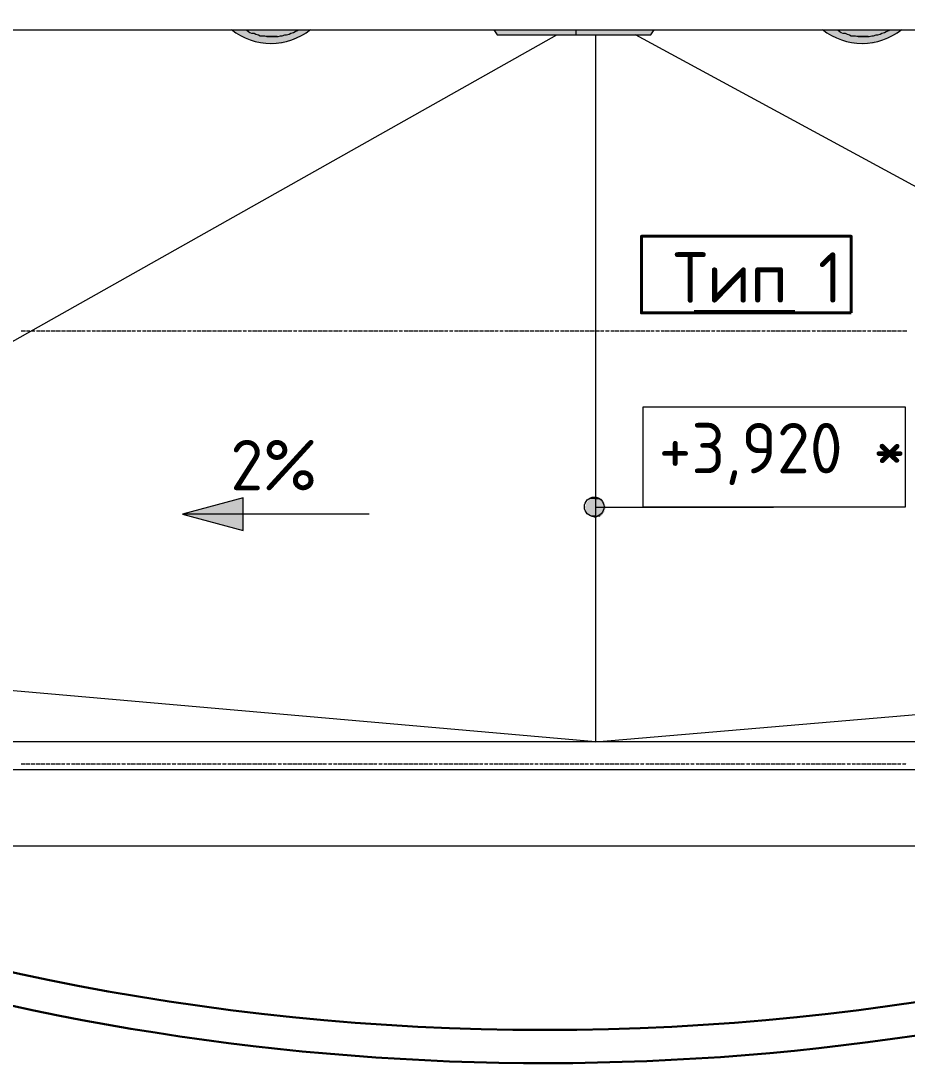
# Model space of a CAD drawing. Header units: millimetres. Extents: x -42533 to 645315, y 3457 to 82611.
# Drawn here: x 565303 to 569703, y 8434 to 13611 of the extents above; entities that cross this region are included whole.
import ezdxf

# ---------------------------------------------------------------- set-up
doc = ezdxf.new("R2010")
doc.units = ezdxf.units.MM
for name, color, linetype, true_color in [('PDF _!ЭОМ.Молниезащита', 7, 'Continuous', 0x954a95), ('PDF _Аннотация', 7, 'Continuous', 0xbababa), ('PDF _Антураж', 7, 'Continuous', 0xbababa), ('PDF _Крыша', 7, 'Continuous', 0xbababa), ('PDF _Марки', 7, 'Continuous', 0xbababa), ('PDF _Оси', 7, 'Continuous', 0xbababa), ('PDF _Отметки', 7, 'Continuous', 0xbababa), ('PDF _Перекрытие', 7, 'Continuous', 0xbababa), ('PDF _Размеры', 7, 'Continuous', 0xbababa)]:
    doc.layers.add(name, color=color, linetype=linetype, true_color=true_color)
doc.layers.add('PDF _Линии', color=7, linetype='Continuous')
doc.layers.add('PDF _Текст', color=7, linetype='Continuous')
doc.styles.add('PDF GOST Common', font='GOST_Common.ttf')

msp = doc.modelspace()

# ---------------------------------------------------------------- linework, layer by layer
at = {"layer": 'PDF _!ЭОМ.Молниезащита', "color": 116, "lineweight": 30, "true_color": 0x136734}
msp.add_circle((567904.4, 20845.7), 12246.5, dxfattribs=at)
at = {"layer": 'PDF _!ЭОМ.Молниезащита', "lineweight": 30}
msp.add_arc((567904.3, 20838.1), 12404.1, 231.06853, 304.56292, dxfattribs=at)
at = {"layer": 'PDF _Аннотация', "color": 8, "lineweight": 20}
msp.add_lwpolyline([(568392.6, 11194.7), (568392.6, 11694.5), (569692.9, 11694.5), (569692.9, 11194.7)], close=True, dxfattribs=at)
at = {"layer": 'PDF _Антураж', "color": 8, "lineweight": 18}
for points in [[(566419, 13566.5), (566427.4, 13562.3), (566440.2, 13553.8), (566448.6, 13549.5), (566461.3, 13549.5), (566469.8, 13545.3), (566482.5, 13541.1), (566491, 13536.8), (566503.7, 13536.8), (566512.2, 13536.8), (566524.9, 13532.6), (566537.6, 13532.6), (566546, 13532.6), (566558.7, 13532.6), (566567.2, 13532.6), (566579.9, 13532.6), (566592.6, 13536.8), (566601.1, 13536.8), (566613.8, 13541.1), (566622.3, 13541.1), (566635, 13545.3), (566643.4, 13549.5), (566656.2, 13553.8), (566664.6, 13558), (566677.3, 13562.3), (566681.6, 13566.5)], [(567651.5, 13566.5), (567668.4, 13541.1), (568058.1, 13541.1), (568430.8, 13541.1), (568447.7, 13566.5)], [(568058.1, 13566.5), (568058.1, 13541.1)], [(569354.1, 13566.5), (569362.5, 13562.3), (569375.2, 13553.8), (569383.7, 13549.5), (569396.4, 13549.5), (569404.9, 13545.3), (569417.6, 13541.1), (569426.1, 13536.8), (569438.8, 13536.8), (569447.2, 13536.8), (569460, 13532.6), (569472.7, 13532.6), (569481.1, 13532.6), (569493.8, 13532.6), (569502.3, 13532.6), (569515, 13532.6), (569527.7, 13536.8), (569536.2, 13536.8), (569548.9, 13541.1), (569557.4, 13541.1), (569570.1, 13545.3), (569578.5, 13549.5), (569591.3, 13553.8), (569599.7, 13558), (569612.4, 13562.3), (569616.7, 13566.5)]]:
    msp.add_lwpolyline(points, dxfattribs=at)
at = {"layer": 'PDF _Антураж', "lineweight": 18}
for centre in [(566544.8, 13814.7), (569480, 13814.7)]:
    msp.add_arc(centre, 315.5, 231.4325, 308.5675, dxfattribs=at)
at = {"layer": 'PDF _Антураж', "transparency": 33554559}
for points in [[(566423.2, 13566.5), (566355.4, 13566.5), (566452.9, 13549.5)], [(566355.4, 13566.5), (566452.9, 13549.5), (566372.4, 13549.5)], [(566677.3, 13566.5), (566423.2, 13566.5), (566639.2, 13549.5)], [(566423.2, 13566.5), (566639.2, 13549.5), (566457.1, 13549.5)], [(566677.3, 13566.5), (566723.9, 13549.5), (566635, 13549.5)], [(566745.1, 13566.5), (566677.3, 13566.5), (566723.9, 13549.5)], [(568058.1, 13566.5), (567651.5, 13566.5), (568058.1, 13541.1)], [(567651.5, 13566.5), (568058.1, 13541.1), (567668.4, 13541.1)], [(568447.7, 13566.5), (568058.1, 13566.5), (568430.8, 13541.1)], [(568058.1, 13566.5), (568430.8, 13541.1), (568058.1, 13541.1)], [(569358.3, 13566.5), (569290.5, 13566.5), (569388, 13549.5)], [(569290.5, 13566.5), (569388, 13549.5), (569307.5, 13549.5)], [(569612.4, 13566.5), (569358.3, 13566.5), (569574.3, 13549.5)], [(569358.3, 13566.5), (569574.3, 13549.5), (569396.4, 13549.5)], [(569612.4, 13566.5), (569659, 13549.5), (569570.1, 13549.5)], [(569680.2, 13566.5), (569612.4, 13566.5), (569659, 13549.5)], [(566452.9, 13549.5), (566372.4, 13549.5), (566461.3, 13549.5)], [(566372.4, 13549.5), (566461.3, 13549.5), (566376.6, 13549.5)], [(566461.3, 13549.5), (566376.6, 13549.5), (566512.2, 13536.8)], [(566376.6, 13549.5), (566512.2, 13536.8), (566397.8, 13536.8)], [(566512.2, 13536.8), (566397.8, 13536.8), (566579.9, 13536.8)], [(566397.8, 13536.8), (566579.9, 13536.8), (566402, 13536.8)], [(566698.5, 13536.8), (566402, 13536.8), (566668.9, 13519.9)], [(566402, 13536.8), (566668.9, 13519.9), (566427.4, 13519.9)], [(566668.9, 13519.9), (566427.4, 13519.9), (566609.6, 13503)], [(566427.4, 13519.9), (566609.6, 13503), (566486.7, 13503)], [(566639.2, 13549.5), (566457.1, 13549.5), (566635, 13545.3)], [(566457.1, 13549.5), (566635, 13545.3), (566465.6, 13545.3)], [(566635, 13545.3), (566465.6, 13545.3), (566584.2, 13536.8)], [(566465.6, 13545.3), (566584.2, 13536.8), (566512.2, 13536.8)], [(566512.2, 13536.8), (566516.4, 13536.8), (566579.9, 13536.8)], [(566512.2, 13536.8), (566584.2, 13536.8), (566579.9, 13536.8)], [(566516.4, 13536.8), (566579.9, 13536.8), (566516.4, 13532.6)], [(566584.2, 13536.8), (566698.5, 13536.8), (566579.9, 13536.8)], [(566630.7, 13545.3), (566702.7, 13536.8), (566584.2, 13536.8)], [(566702.7, 13536.8), (566584.2, 13536.8), (566698.5, 13536.8)], [(566635, 13549.5), (566719.7, 13545.3), (566630.7, 13545.3)], [(566719.7, 13545.3), (566630.7, 13545.3), (566702.7, 13536.8)], [(566723.9, 13549.5), (566635, 13549.5), (566719.7, 13545.3)], [(569388, 13549.5), (569307.5, 13549.5), (569396.4, 13549.5)], [(569307.5, 13549.5), (569396.4, 13549.5), (569311.7, 13549.5)], [(569396.4, 13549.5), (569311.7, 13549.5), (569447.2, 13536.8)], [(569311.7, 13549.5), (569447.2, 13536.8), (569332.9, 13536.8)], [(569447.2, 13536.8), (569332.9, 13536.8), (569515, 13536.8)], [(569332.9, 13536.8), (569515, 13536.8), (569337.1, 13536.8)], [(569633.6, 13536.8), (569337.1, 13536.8), (569604, 13519.9)], [(569337.1, 13536.8), (569604, 13519.9), (569362.5, 13519.9)], [(569604, 13519.9), (569362.5, 13519.9), (569544.7, 13503)], [(569362.5, 13519.9), (569544.7, 13503), (569421.8, 13503)], [(569574.3, 13549.5), (569396.4, 13549.5), (569570.1, 13545.3)], [(569396.4, 13549.5), (569570.1, 13545.3), (569400.7, 13545.3)], [(569570.1, 13545.3), (569400.7, 13545.3), (569519.3, 13536.8)], [(569400.7, 13545.3), (569519.3, 13536.8), (569447.2, 13536.8)], [(569447.2, 13536.8), (569451.5, 13536.8), (569515, 13536.8)], [(569447.2, 13536.8), (569519.3, 13536.8), (569515, 13536.8)], [(569451.5, 13536.8), (569515, 13536.8), (569451.5, 13532.6)], [(569519.3, 13536.8), (569633.6, 13536.8), (569515, 13536.8)], [(569565.8, 13545.3), (569637.8, 13536.8), (569519.3, 13536.8)], [(569637.8, 13536.8), (569519.3, 13536.8), (569633.6, 13536.8)], [(569570.1, 13549.5), (569654.8, 13545.3), (569565.8, 13545.3)], [(569654.8, 13545.3), (569565.8, 13545.3), (569637.8, 13536.8)], [(569659, 13549.5), (569570.1, 13549.5), (569654.8, 13545.3)], [(566486.7, 13503), (566495.2, 13498.7), (566605.3, 13498.7)], [(566486.7, 13503), (566609.6, 13503), (566605.3, 13498.7)], [(566495.2, 13498.7), (566605.3, 13498.7), (566550.3, 13494.5)], [(569421.8, 13503), (569430.3, 13498.7), (569540.4, 13498.7)], [(569421.8, 13503), (569544.7, 13503), (569540.4, 13498.7)], [(569430.3, 13498.7), (569540.4, 13498.7), (569485.4, 13494.5)]]:
    msp.add_solid(points, dxfattribs=at)
at = {"layer": 'PDF _Крыша', "color": 8, "lineweight": 9}
for points in [[(573924, 13566.5), (573924, 10030), (562594.5, 10030), (562594.5, 10351.9)], [(562670.7, 10559.4), (567964.9, 13541.1)], [(568155.5, 13541.1), (568155.5, 10030), (562696.1, 10508.6)], [(568155.5, 10030), (573924, 10521.3), (568354.5, 13541.1)]]:
    msp.add_lwpolyline(points, dxfattribs=at)
at = {"layer": 'PDF _Линии', "color": 8, "lineweight": 9}
msp.add_lwpolyline([(579256.3, 13566.5), (579252.1, 13596.1), (572746.6, 13833.3), (572746.6, 13710.5), (563064.6, 13710.5), (563064.6, 13820.6), (556859.8, 13604.6), (556851.3, 13566.5)], close=True, dxfattribs=at)
at = {"layer": 'PDF _Линии', "color": 8, "lineweight": 40}
msp.add_lwpolyline([(569426.1, 12160.4), (568384.2, 12160.4), (568384.2, 12541.5), (569426.1, 12541.5)], close=True, dxfattribs=at)
at = {"layer": 'PDF _Марки', "lineweight": 20}
msp.add_lwpolyline([(568646.8, 12173.1), (569146.5, 12173.1)], dxfattribs=at)
at = {"layer": 'PDF _Оси', "color": 8, "lineweight": 9}
for points in [[(565305.1, 12071.4), (565326.3, 12071.4)], [(565330.5, 12071.4), (565347.4, 12071.4)], [(565351.7, 12071.4), (565351.7, 12071.4)], [(565355.9, 12071.4), (565372.8, 12071.4)], [(565377.1, 12071.4), (565377.1, 12071.4)], [(565381.3, 12071.4), (565398.3, 12071.4)], [(565402.5, 12071.4), (565423.7, 12071.4)], [(565427.9, 12071.4), (565449.1, 12071.4)], [(565453.3, 12071.4), (565474.5, 12071.4)], [(565478.7, 12071.4), (565499.9, 12071.4)], [(565504.1, 12071.4), (565525.3, 12071.4)], [(565529.6, 12071.4), (565550.7, 12071.4)], [(565555, 12071.4), (565576.1, 12071.4)], [(565580.4, 12071.4), (565601.6, 12071.4)], [(565605.8, 12071.4), (565622.7, 12071.4)], [(565627, 12071.4), (565627, 12071.4)], [(565631.2, 12071.4), (565648.1, 12071.4)], [(565652.4, 12071.4), (565652.4, 12071.4)], [(565656.6, 12071.4), (565673.6, 12071.4)], [(565677.8, 12071.4), (565699, 12071.4)], [(565703.2, 12071.4), (565724.4, 12071.4)], [(565728.6, 12071.4), (565749.8, 12071.4)], [(565754, 12071.4), (565775.2, 12071.4)], [(565779.4, 12071.4), (565800.6, 12071.4)], [(565804.9, 12071.4), (565826, 12071.4)], [(565830.3, 12071.4), (565851.4, 12071.4)], [(565855.7, 12071.4), (565872.6, 12071.4)], [(565876.9, 12071.4), (565876.9, 12071.4)], [(565881.1, 12071.4), (565898, 12071.4)], [(565902.3, 12071.4), (565902.3, 12071.4)], [(565906.5, 12071.4), (565923.4, 12071.4)], [(565927.7, 12071.4), (565948.9, 12071.4)], [(565953.1, 12071.4), (565974.3, 12071.4)], [(565978.5, 12071.4), (565999.7, 12071.4)], [(566003.9, 12071.4), (566025.1, 12071.4)], [(566029.3, 12071.4), (566050.5, 12071.4)], [(566054.7, 12071.4), (566075.9, 12071.4)], [(566080.1, 12071.4), (566101.3, 12071.4)], [(566105.6, 12071.4), (566122.5, 12071.4)], [(566126.7, 12071.4), (566126.7, 12071.4)], [(566131, 12071.4), (566147.9, 12071.4)], [(566152.1, 12071.4), (566152.1, 12071.4)], [(566156.4, 12071.4), (566173.3, 12071.4)], [(566177.6, 12071.4), (566198.7, 12071.4)], [(566203, 12071.4), (566224.2, 12071.4)], [(566228.4, 12071.4), (566249.6, 12071.4)], [(566253.8, 12071.4), (566275, 12071.4)], [(566279.2, 12071.4), (566300.4, 12071.4)], [(566304.6, 12071.4), (566325.8, 12071.4)], [(566330, 12071.4), (566351.2, 12071.4)], [(566355.4, 12071.4), (566376.6, 12071.4)], [(566380.9, 12071.4), (566397.8, 12071.4)], [(566402, 12071.4), (566402, 12071.4)], [(566406.3, 12071.4), (566423.2, 12071.4)], [(566427.4, 12071.4), (566427.4, 12071.4)], [(566431.7, 12071.4), (566448.6, 12071.4)], [(566452.9, 12071.4), (566474, 12071.4)], [(566478.3, 12071.4), (566499.4, 12071.4)], [(566503.7, 12071.4), (566524.9, 12071.4)], [(566529.1, 12071.4), (566550.3, 12071.4)], [(566554.5, 12071.4), (566575.7, 12071.4)], [(566579.9, 12071.4), (566601.1, 12071.4)], [(566605.3, 12071.4), (566626.5, 12071.4)], [(566630.7, 12071.4), (566647.7, 12071.4)], [(566651.9, 12071.4), (566651.9, 12071.4)], [(566656.2, 12071.4), (566673.1, 12071.4)], [(566677.3, 12071.4), (566677.3, 12071.4)], [(566681.6, 12071.4), (566698.5, 12071.4)], [(566702.7, 12071.4), (566723.9, 12071.4)], [(566728.2, 12071.4), (566749.3, 12071.4)], [(566753.6, 12071.4), (566774.7, 12071.4)], [(566779, 12071.4), (566800.2, 12071.4)], [(566804.4, 12071.4), (566825.6, 12071.4)], [(566829.8, 12071.4), (566851, 12071.4)], [(566855.2, 12071.4), (566876.4, 12071.4)], [(566880.6, 12071.4), (566897.6, 12071.4)], [(566901.8, 12071.4), (566901.8, 12071.4)], [(566906, 12071.4), (566923, 12071.4)], [(566927.2, 12071.4), (566927.2, 12071.4)], [(566931.5, 12071.4), (566948.4, 12071.4)], [(566952.6, 12071.4), (566973.8, 12071.4)], [(566978, 12071.4), (566999.2, 12071.4)], [(567003.5, 12071.4), (567024.6, 12071.4)], [(567028.9, 12071.4), (567050, 12071.4)], [(567054.3, 12071.4), (567075.5, 12071.4)], [(567079.7, 12071.4), (567100.9, 12071.4)], [(567105.1, 12071.4), (567126.3, 12071.4)], [(567130.5, 12071.4), (567151.7, 12071.4)], [(567155.9, 12071.4), (567172.9, 12071.4)], [(567177.1, 12071.4), (567177.1, 12071.4)], [(567181.3, 12071.4), (567198.3, 12071.4)], [(567202.5, 12071.4), (567202.5, 12071.4)], [(567206.8, 12071.4), (567223.7, 12071.4)], [(567227.9, 12071.4), (567249.1, 12071.4)], [(567253.3, 12071.4), (567274.5, 12071.4)], [(567278.8, 12071.4), (567299.9, 12071.4)], [(567304.2, 12071.4), (567325.3, 12071.4)], [(567329.6, 12071.4), (567350.8, 12071.4)], [(567355, 12071.4), (567376.2, 12071.4)], [(567380.4, 12071.4), (567401.6, 12071.4)], [(567405.8, 12071.4), (567422.8, 12071.4)], [(567427, 12071.4), (567427, 12071.4)], [(567431.2, 12071.4), (567448.2, 12071.4)], [(567452.4, 12071.4), (567452.4, 12071.4)], [(567456.6, 12071.4), (567473.6, 12071.4)], [(567477.8, 12071.4), (567499, 12071.4)], [(567503.2, 12071.4), (567524.4, 12071.4)], [(567528.6, 12071.4), (567549.8, 12071.4)], [(567554, 12071.4), (567575.2, 12071.4)], [(567579.5, 12071.4), (567600.6, 12071.4)], [(567604.9, 12071.4), (567626.1, 12071.4)], [(567630.3, 12071.4), (567651.5, 12071.4)], [(567655.7, 12071.4), (567672.6, 12071.4)], [(567676.9, 12071.4), (567676.9, 12071.4)], [(567681.1, 12071.4), (567698.1, 12071.4)], [(567702.3, 12071.4), (567702.3, 12071.4)], [(567706.5, 12071.4), (567723.5, 12071.4)], [(567727.7, 12071.4), (567748.9, 12071.4)], [(567753.1, 12071.4), (567774.3, 12071.4)], [(567778.5, 12071.4), (567799.7, 12071.4)], [(567803.9, 12071.4), (567825.1, 12071.4)], [(567829.3, 12071.4), (567850.5, 12071.4)], [(567854.8, 12071.4), (567875.9, 12071.4)], [(567880.2, 12071.4), (567901.3, 12071.4)], [(567905.6, 12071.4), (567926.8, 12071.4)], [(567931, 12071.4), (567947.9, 12071.4)], [(567952.2, 12071.4), (567952.2, 12071.4)], [(567956.4, 12071.4), (567973.3, 12071.4)], [(567977.6, 12071.4), (567977.6, 12071.4)], [(567981.8, 12071.4), (567998.8, 12071.4)], [(568003, 12071.4), (568024.2, 12071.4)], [(568028.4, 12071.4), (568049.6, 12071.4)], [(568053.8, 12071.4), (568075, 12071.4)], [(568079.2, 12071.4), (568100.4, 12071.4)], [(568104.6, 12071.4), (568125.8, 12071.4)], [(568130.1, 12071.4), (568151.2, 12071.4)], [(568155.5, 12071.4), (568176.6, 12071.4)], [(568180.9, 12071.4), (568197.8, 12071.4)], [(568202.1, 12071.4), (568202.1, 12071.4)], [(568206.3, 12071.4), (568223.2, 12071.4)], [(568227.5, 12071.4), (568227.5, 12071.4)], [(568231.7, 12071.4), (568248.6, 12071.4)], [(568252.9, 12071.4), (568274.1, 12071.4)], [(568278.3, 12071.4), (568299.5, 12071.4)], [(568303.7, 12071.4), (568324.9, 12071.4)], [(568329.1, 12071.4), (568350.3, 12071.4)], [(568354.5, 12071.4), (568375.7, 12071.4)], [(568379.9, 12071.4), (568401.1, 12071.4)], [(568405.4, 12071.4), (568426.5, 12071.4)], [(568430.8, 12071.4), (568447.7, 12071.4)], [(568451.9, 12071.4), (568451.9, 12071.4)], [(568456.2, 12071.4), (568473.1, 12071.4)], [(568477.4, 12071.4), (568477.4, 12071.4)], [(568481.6, 12071.4), (568498.5, 12071.4)], [(568502.8, 12071.4), (568523.9, 12071.4)], [(568528.2, 12071.4), (568549.4, 12071.4)], [(568553.6, 12071.4), (568574.8, 12071.4)], [(568579, 12071.4), (568600.2, 12071.4)], [(568604.4, 12071.4), (568625.6, 12071.4)], [(568629.8, 12071.4), (568651, 12071.4)], [(568655.2, 12071.4), (568676.4, 12071.4)], [(568680.7, 12071.4), (568701.8, 12071.4)], [(568706.1, 12071.4), (568723, 12071.4)], [(568727.2, 12071.4), (568727.2, 12071.4)], [(568731.5, 12071.4), (568748.4, 12071.4)], [(568752.7, 12071.4), (568752.7, 12071.4)], [(568756.9, 12071.4), (568773.8, 12071.4)], [(568778.1, 12071.4), (568799.2, 12071.4)], [(568803.5, 12071.4), (568824.7, 12071.4)], [(568828.9, 12071.4), (568850.1, 12071.4)], [(568854.3, 12071.4), (568875.5, 12071.4)], [(568879.7, 12071.4), (568900.9, 12071.4)], [(568905.1, 12071.4), (568926.3, 12071.4)], [(568930.5, 12071.4), (568951.7, 12071.4)], [(568955.9, 12071.4), (568972.9, 12071.4)], [(568977.1, 12071.4), (568977.1, 12071.4)], [(568981.4, 12071.4), (568998.3, 12071.4)], [(569002.5, 12071.4), (569002.5, 12071.4)], [(569006.8, 12071.4), (569023.7, 12071.4)], [(569028, 12071.4), (569049.1, 12071.4)], [(569053.4, 12071.4), (569074.5, 12071.4)], [(569078.8, 12071.4), (569100, 12071.4)], [(569104.2, 12071.4), (569125.4, 12071.4)], [(569129.6, 12071.4), (569150.8, 12071.4)], [(569155, 12071.4), (569176.2, 12071.4)], [(569180.4, 12071.4), (569201.6, 12071.4)], [(569205.8, 12071.4), (569222.8, 12071.4)], [(569227, 12071.4), (569227, 12071.4)], [(569231.2, 12071.4), (569248.2, 12071.4)], [(569252.4, 12071.4), (569252.4, 12071.4)], [(569256.7, 12071.4), (569273.6, 12071.4)], [(569277.8, 12071.4), (569299, 12071.4)], [(569303.2, 12071.4), (569324.4, 12071.4)], [(569328.7, 12071.4), (569349.8, 12071.4)], [(569354.1, 12071.4), (569375.2, 12071.4)], [(569379.5, 12071.4), (569400.7, 12071.4)], [(569404.9, 12071.4), (569426.1, 12071.4)], [(569430.3, 12071.4), (569451.5, 12071.4)], [(569455.7, 12071.4), (569476.9, 12071.4)], [(569481.1, 12071.4), (569498.1, 12071.4)], [(569502.3, 12071.4), (569502.3, 12071.4)], [(569506.5, 12071.4), (569523.5, 12071.4)], [(569527.7, 12071.4), (569527.7, 12071.4)], [(569532, 12071.4), (569548.9, 12071.4)], [(569553.1, 12071.4), (569574.3, 12071.4)], [(569578.5, 12071.4), (569599.7, 12071.4)], [(569604, 12071.4), (569625.1, 12071.4)], [(569629.4, 12071.4), (569650.5, 12071.4)], [(569654.8, 12071.4), (569676, 12071.4)], [(569680.2, 12071.4), (569701.4, 12071.4)], [(565305.1, 9919.9), (565322, 9919.9)], [(565326.3, 9919.9), (565347.4, 9919.9)], [(565351.7, 9919.9), (565372.8, 9919.9)], [(565377.1, 9919.9), (565398.3, 9919.9)], [(565402.5, 9919.9), (565423.7, 9919.9)], [(565427.9, 9919.9), (565449.1, 9919.9)], [(565453.3, 9919.9), (565474.5, 9919.9)], [(565478.7, 9919.9), (565499.9, 9919.9)], [(565504.1, 9919.9), (565521.1, 9919.9)], [(565525.3, 9919.9), (565525.3, 9919.9)], [(565529.6, 9919.9), (565546.5, 9919.9)], [(565550.7, 9919.9), (565550.7, 9919.9)], [(565555, 9919.9), (565571.9, 9919.9)], [(565576.1, 9919.9), (565597.3, 9919.9)], [(565601.6, 9919.9), (565622.7, 9919.9)], [(565627, 9919.9), (565648.1, 9919.9)], [(565652.4, 9919.9), (565673.6, 9919.9)], [(565677.8, 9919.9), (565699, 9919.9)], [(565703.2, 9919.9), (565724.4, 9919.9)], [(565728.6, 9919.9), (565749.8, 9919.9)], [(565754, 9919.9), (565775.2, 9919.9)], [(565779.4, 9919.9), (565796.4, 9919.9)], [(565800.6, 9919.9), (565800.6, 9919.9)], [(565804.9, 9919.9), (565821.8, 9919.9)], [(565826, 9919.9), (565826, 9919.9)], [(565830.3, 9919.9), (565847.2, 9919.9)], [(565851.4, 9919.9), (565872.6, 9919.9)], [(565876.9, 9919.9), (565898, 9919.9)], [(565902.3, 9919.9), (565923.4, 9919.9)], [(565927.7, 9919.9), (565948.9, 9919.9)], [(565953.1, 9919.9), (565974.3, 9919.9)], [(565978.5, 9919.9), (565999.7, 9919.9)], [(566003.9, 9919.9), (566025.1, 9919.9)], [(566029.3, 9919.9), (566046.3, 9919.9)], [(566050.5, 9919.9), (566050.5, 9919.9)], [(566054.7, 9919.9), (566071.7, 9919.9)], [(566075.9, 9919.9), (566075.9, 9919.9)], [(566080.1, 9919.9), (566097.1, 9919.9)], [(566101.3, 9919.9), (566122.5, 9919.9)], [(566126.7, 9919.9), (566147.9, 9919.9)], [(566152.1, 9919.9), (566173.3, 9919.9)], [(566177.6, 9919.9), (566198.7, 9919.9)], [(566203, 9919.9), (566224.2, 9919.9)], [(566228.4, 9919.9), (566249.6, 9919.9)], [(566253.8, 9919.9), (566275, 9919.9)], [(566279.2, 9919.9), (566296.2, 9919.9)], [(566300.4, 9919.9), (566300.4, 9919.9)], [(566304.6, 9919.9), (566321.6, 9919.9)], [(566325.8, 9919.9), (566325.8, 9919.9)], [(566330, 9919.9), (566347, 9919.9)], [(566351.2, 9919.9), (566372.4, 9919.9)], [(566376.6, 9919.9), (566397.8, 9919.9)], [(566402, 9919.9), (566423.2, 9919.9)], [(566427.4, 9919.9), (566448.6, 9919.9)], [(566452.9, 9919.9), (566474, 9919.9)], [(566478.3, 9919.9), (566499.4, 9919.9)], [(566503.7, 9919.9), (566524.9, 9919.9)], [(566529.1, 9919.9), (566550.3, 9919.9)], [(566554.5, 9919.9), (566571.4, 9919.9)], [(566575.7, 9919.9), (566575.7, 9919.9)], [(566579.9, 9919.9), (566596.9, 9919.9)], [(566601.1, 9919.9), (566601.1, 9919.9)], [(566605.3, 9919.9), (566622.3, 9919.9)], [(566626.5, 9919.9), (566647.7, 9919.9)], [(566651.9, 9919.9), (566673.1, 9919.9)], [(566677.3, 9919.9), (566698.5, 9919.9)], [(566702.7, 9919.9), (566723.9, 9919.9)], [(566728.2, 9919.9), (566749.3, 9919.9)], [(566753.6, 9919.9), (566774.7, 9919.9)], [(566779, 9919.9), (566800.2, 9919.9)], [(566804.4, 9919.9), (566821.3, 9919.9)], [(566825.6, 9919.9), (566825.6, 9919.9)], [(566829.8, 9919.9), (566846.7, 9919.9)], [(566851, 9919.9), (566851, 9919.9)], [(566855.2, 9919.9), (566872.2, 9919.9)], [(566876.4, 9919.9), (566897.6, 9919.9)], [(566901.8, 9919.9), (566923, 9919.9)], [(566927.2, 9919.9), (566948.4, 9919.9)], [(566952.6, 9919.9), (566973.8, 9919.9)], [(566978, 9919.9), (566999.2, 9919.9)], [(567003.5, 9919.9), (567024.6, 9919.9)], [(567028.9, 9919.9), (567050, 9919.9)], [(567054.3, 9919.9), (567071.2, 9919.9)], [(567075.5, 9919.9), (567075.5, 9919.9)], [(567079.7, 9919.9), (567096.6, 9919.9)], [(567100.9, 9919.9), (567100.9, 9919.9)], [(567105.1, 9919.9), (567122, 9919.9)], [(567126.3, 9919.9), (567147.5, 9919.9)], [(567151.7, 9919.9), (567172.9, 9919.9)], [(567177.1, 9919.9), (567198.3, 9919.9)], [(567202.5, 9919.9), (567223.7, 9919.9)], [(567227.9, 9919.9), (567249.1, 9919.9)], [(567253.3, 9919.9), (567274.5, 9919.9)], [(567278.8, 9919.9), (567299.9, 9919.9)], [(567304.2, 9919.9), (567325.3, 9919.9)], [(567329.6, 9919.9), (567346.5, 9919.9)], [(567350.8, 9919.9), (567350.8, 9919.9)], [(567355, 9919.9), (567371.9, 9919.9)], [(567376.2, 9919.9), (567376.2, 9919.9)], [(567380.4, 9919.9), (567397.3, 9919.9)], [(567401.6, 9919.9), (567422.8, 9919.9)], [(567427, 9919.9), (567448.2, 9919.9)], [(567452.4, 9919.9), (567473.6, 9919.9)], [(567477.8, 9919.9), (567499, 9919.9)], [(567503.2, 9919.9), (567524.4, 9919.9)], [(567528.6, 9919.9), (567549.8, 9919.9)], [(567554, 9919.9), (567575.2, 9919.9)], [(567579.5, 9919.9), (567596.4, 9919.9)], [(567600.6, 9919.9), (567600.6, 9919.9)], [(567604.9, 9919.9), (567621.8, 9919.9)], [(567626.1, 9919.9), (567626.1, 9919.9)], [(567630.3, 9919.9), (567647.2, 9919.9)], [(567651.5, 9919.9), (567672.6, 9919.9)], [(567676.9, 9919.9), (567698.1, 9919.9)], [(567702.3, 9919.9), (567723.5, 9919.9)], [(567727.7, 9919.9), (567748.9, 9919.9)], [(567753.1, 9919.9), (567774.3, 9919.9)], [(567778.5, 9919.9), (567799.7, 9919.9)], [(567803.9, 9919.9), (567825.1, 9919.9)], [(567829.3, 9919.9), (567846.3, 9919.9)], [(567850.5, 9919.9), (567850.5, 9919.9)], [(567854.8, 9919.9), (567871.7, 9919.9)], [(567875.9, 9919.9), (567875.9, 9919.9)], [(567880.2, 9919.9), (567897.1, 9919.9)], [(567901.3, 9919.9), (567922.5, 9919.9)], [(567926.8, 9919.9), (567947.9, 9919.9)], [(567952.2, 9919.9), (567973.3, 9919.9)], [(567977.6, 9919.9), (567998.8, 9919.9)], [(568003, 9919.9), (568024.2, 9919.9)], [(568028.4, 9919.9), (568049.6, 9919.9)], [(568053.8, 9919.9), (568075, 9919.9)], [(568079.2, 9919.9), (568100.4, 9919.9)], [(568104.6, 9919.9), (568121.6, 9919.9)], [(568125.8, 9919.9), (568125.8, 9919.9)], [(568130.1, 9919.9), (568147, 9919.9)], [(568151.2, 9919.9), (568151.2, 9919.9)], [(568155.5, 9919.9), (568172.4, 9919.9)], [(568176.6, 9919.9), (568197.8, 9919.9)], [(568202.1, 9919.9), (568223.2, 9919.9)], [(568227.5, 9919.9), (568248.6, 9919.9)], [(568252.9, 9919.9), (568274.1, 9919.9)], [(568278.3, 9919.9), (568299.5, 9919.9)], [(568303.7, 9919.9), (568324.9, 9919.9)], [(568329.1, 9919.9), (568350.3, 9919.9)], [(568354.5, 9919.9), (568371.5, 9919.9)], [(568375.7, 9919.9), (568375.7, 9919.9)], [(568379.9, 9919.9), (568396.9, 9919.9)], [(568401.1, 9919.9), (568401.1, 9919.9)], [(568405.4, 9919.9), (568422.3, 9919.9)], [(568426.5, 9919.9), (568447.7, 9919.9)], [(568451.9, 9919.9), (568473.1, 9919.9)], [(568477.4, 9919.9), (568498.5, 9919.9)], [(568502.8, 9919.9), (568523.9, 9919.9)], [(568528.2, 9919.9), (568549.4, 9919.9)], [(568553.6, 9919.9), (568574.8, 9919.9)], [(568579, 9919.9), (568600.2, 9919.9)], [(568604.4, 9919.9), (568621.4, 9919.9)], [(568625.6, 9919.9), (568625.6, 9919.9)], [(568629.8, 9919.9), (568646.8, 9919.9)], [(568651, 9919.9), (568651, 9919.9)], [(568655.2, 9919.9), (568672.2, 9919.9)], [(568676.4, 9919.9), (568697.6, 9919.9)], [(568701.8, 9919.9), (568723, 9919.9)], [(568727.2, 9919.9), (568748.4, 9919.9)], [(568752.7, 9919.9), (568773.8, 9919.9)], [(568778.1, 9919.9), (568799.2, 9919.9)], [(568803.5, 9919.9), (568824.7, 9919.9)], [(568828.9, 9919.9), (568850.1, 9919.9)], [(568854.3, 9919.9), (568875.5, 9919.9)], [(568879.7, 9919.9), (568896.7, 9919.9)], [(568900.9, 9919.9), (568900.9, 9919.9)], [(568905.1, 9919.9), (568922.1, 9919.9)], [(568926.3, 9919.9), (568926.3, 9919.9)], [(568930.5, 9919.9), (568947.5, 9919.9)], [(568951.7, 9919.9), (568972.9, 9919.9)], [(568977.1, 9919.9), (568998.3, 9919.9)], [(569002.5, 9919.9), (569023.7, 9919.9)], [(569028, 9919.9), (569049.1, 9919.9)], [(569053.4, 9919.9), (569074.5, 9919.9)], [(569078.8, 9919.9), (569100, 9919.9)], [(569104.2, 9919.9), (569125.4, 9919.9)], [(569129.6, 9919.9), (569146.5, 9919.9)], [(569150.8, 9919.9), (569150.8, 9919.9)], [(569155, 9919.9), (569172, 9919.9)], [(569176.2, 9919.9), (569176.2, 9919.9)], [(569180.4, 9919.9), (569197.4, 9919.9)], [(569201.6, 9919.9), (569222.8, 9919.9)], [(569227, 9919.9), (569248.2, 9919.9)], [(569252.4, 9919.9), (569273.6, 9919.9)], [(569277.8, 9919.9), (569299, 9919.9)], [(569303.2, 9919.9), (569324.4, 9919.9)], [(569328.7, 9919.9), (569349.8, 9919.9)], [(569354.1, 9919.9), (569375.2, 9919.9)], [(569379.5, 9919.9), (569396.4, 9919.9)], [(569400.7, 9919.9), (569400.7, 9919.9)], [(569404.9, 9919.9), (569421.8, 9919.9)], [(569426.1, 9919.9), (569426.1, 9919.9)], [(569430.3, 9919.9), (569447.2, 9919.9)], [(569451.5, 9919.9), (569472.7, 9919.9)], [(569476.9, 9919.9), (569498.1, 9919.9)], [(569502.3, 9919.9), (569523.5, 9919.9)], [(569527.7, 9919.9), (569548.9, 9919.9)], [(569553.1, 9919.9), (569574.3, 9919.9)], [(569578.5, 9919.9), (569599.7, 9919.9)], [(569604, 9919.9), (569625.1, 9919.9)], [(569629.4, 9919.9), (569650.5, 9919.9)], [(569654.8, 9919.9), (569671.7, 9919.9)], [(569676, 9919.9), (569676, 9919.9)], [(569680.2, 9919.9), (569697.1, 9919.9)], [(569701.4, 9919.9), (569701.4, 9919.9)]]:
    msp.add_lwpolyline(points, dxfattribs=at)
at = {"layer": 'PDF _Отметки', "color": 8, "lineweight": 20}
msp.add_lwpolyline([(568155.5, 11194.7), (569040.7, 11194.7)], dxfattribs=at)
at = {"layer": 'PDF _Отметки', "lineweight": 9}
msp.add_circle((568150, 11197.2), 48.7, dxfattribs=at)
at = {"layer": 'PDF _Отметки', "transparency": 33554559}
for points in [[(568125.8, 11237), (568189.4, 11232.8), (568121.6, 11232.8)], [(568130.1, 11237), (568185.1, 11237), (568125.8, 11237)], [(568185.1, 11237), (568125.8, 11237), (568189.4, 11232.8)], [(568134.3, 11241.3), (568180.9, 11237), (568130.1, 11237)], [(568180.9, 11237), (568130.1, 11237), (568185.1, 11237)], [(568138.5, 11241.3), (568176.6, 11241.3), (568134.3, 11241.3)], [(568176.6, 11241.3), (568134.3, 11241.3), (568180.9, 11237)], [(568147, 11241.3), (568172.4, 11241.3), (568138.5, 11241.3)], [(568172.4, 11241.3), (568138.5, 11241.3), (568176.6, 11241.3)], [(568159.7, 11245.5), (568147, 11245.5), (568147, 11245.5)], [(568159.7, 11245.5), (568147, 11245.5), (568168.2, 11241.3)], [(568147, 11245.5), (568168.2, 11241.3), (568147, 11241.3)], [(568168.2, 11241.3), (568147, 11241.3), (568172.4, 11241.3)], [(568108.9, 11203.2), (568206.3, 11198.9), (568104.6, 11198.9)], [(568206.3, 11198.9), (568104.6, 11198.9), (568206.3, 11194.7)], [(568104.6, 11198.9), (568206.3, 11194.7), (568104.6, 11194.7)], [(568206.3, 11194.7), (568104.6, 11194.7), (568206.3, 11190.5)], [(568104.6, 11194.7), (568206.3, 11190.5), (568104.6, 11190.5)], [(568206.3, 11190.5), (568104.6, 11190.5), (568206.3, 11186.2)], [(568104.6, 11190.5), (568206.3, 11186.2), (568108.9, 11186.2)], [(568113.1, 11215.9), (568202.1, 11211.6), (568108.9, 11211.6)], [(568202.1, 11211.6), (568108.9, 11211.6), (568202.1, 11207.4)], [(568108.9, 11211.6), (568202.1, 11207.4), (568108.9, 11207.4)], [(568202.1, 11207.4), (568108.9, 11207.4), (568206.3, 11203.2)], [(568108.9, 11207.4), (568206.3, 11203.2), (568108.9, 11203.2)], [(568206.3, 11203.2), (568108.9, 11203.2), (568206.3, 11198.9)], [(568206.3, 11186.2), (568108.9, 11186.2), (568202.1, 11182)], [(568108.9, 11186.2), (568202.1, 11182), (568108.9, 11182)], [(568117.4, 11224.3), (568197.8, 11220.1), (568113.1, 11220.1)], [(568197.8, 11220.1), (568113.1, 11220.1), (568202.1, 11215.9)], [(568113.1, 11220.1), (568202.1, 11215.9), (568113.1, 11215.9)], [(568202.1, 11215.9), (568113.1, 11215.9), (568202.1, 11211.6)], [(568121.6, 11228.6), (568193.6, 11224.3), (568117.4, 11224.3)], [(568193.6, 11224.3), (568117.4, 11224.3), (568197.8, 11220.1)], [(568189.4, 11232.8), (568121.6, 11232.8), (568193.6, 11228.6)], [(568121.6, 11232.8), (568193.6, 11228.6), (568121.6, 11228.6)], [(568193.6, 11228.6), (568121.6, 11228.6), (568193.6, 11224.3)], [(568202.1, 11182), (568108.9, 11182), (568202.1, 11177.8)], [(568108.9, 11182), (568202.1, 11177.8), (568108.9, 11177.8)], [(568202.1, 11177.8), (568108.9, 11177.8), (568202.1, 11173.5)], [(568108.9, 11177.8), (568202.1, 11173.5), (568113.1, 11173.5)], [(568202.1, 11173.5), (568113.1, 11173.5), (568197.8, 11169.3)], [(568113.1, 11173.5), (568197.8, 11169.3), (568113.1, 11169.3)], [(568197.8, 11169.3), (568113.1, 11169.3), (568193.6, 11165)], [(568113.1, 11169.3), (568193.6, 11165), (568117.4, 11165)], [(568193.6, 11165), (568117.4, 11165), (568193.6, 11160.8)], [(568117.4, 11165), (568193.6, 11160.8), (568121.6, 11160.8)], [(568193.6, 11160.8), (568121.6, 11160.8), (568189.4, 11156.6)], [(568121.6, 11160.8), (568189.4, 11156.6), (568121.6, 11156.6)], [(568189.4, 11156.6), (568121.6, 11156.6), (568185.1, 11152.3)], [(568121.6, 11156.6), (568185.1, 11152.3), (568125.8, 11152.3)], [(568185.1, 11152.3), (568125.8, 11152.3), (568180.9, 11152.3)], [(568125.8, 11152.3), (568180.9, 11152.3), (568130.1, 11152.3)], [(568180.9, 11152.3), (568130.1, 11152.3), (568176.6, 11148.1)], [(568130.1, 11152.3), (568176.6, 11148.1), (568134.3, 11148.1)], [(568176.6, 11148.1), (568134.3, 11148.1), (568172.4, 11148.1)], [(568134.3, 11148.1), (568172.4, 11148.1), (568138.5, 11148.1)], [(568172.4, 11148.1), (568138.5, 11148.1), (568168.2, 11148.1)], [(568138.5, 11148.1), (568168.2, 11148.1), (568147, 11148.1)], [(568159.7, 11143.9), (568147, 11143.9), (568147, 11148.1)], [(568147, 11148.1), (568168.2, 11148.1), (568159.7, 11143.9)], [(568159.7, 11143.9), (568159.7, 11143.9), (568147, 11143.9)]]:
    msp.add_solid(points, dxfattribs=at)
at = {"layer": 'PDF _Перекрытие', "color": 8, "lineweight": 18}
for points in [[(561967.6, 13566.5), (561967.6, 9513.3), (574445, 9513.3), (574445, 13566.5)], [(574068, 13566.5), (574068, 9890.2), (562471.6, 9890.2), (562471.6, 13566.5)]]:
    msp.add_lwpolyline(points, dxfattribs=at)
at = {"layer": 'PDF _Размеры', "lineweight": 9}
msp.add_lwpolyline([(566105.6, 11160.8), (566406.3, 11080.3), (566406.3, 11241.3)], close=True, dxfattribs=at)
at = {"layer": 'PDF _Размеры', "lineweight": 20}
msp.add_lwpolyline([(567033.1, 11160.8), (566105.6, 11160.8)], dxfattribs=at)
at = {"layer": 'PDF _Размеры', "transparency": 33554559}
for points in [[(566406.3, 11241.3), (566406.3, 11160.8), (566105.6, 11160.8)], [(566406.3, 11160.8), (566105.6, 11160.8), (566406.3, 11080.3)]]:
    msp.add_solid(points, dxfattribs=at)

# ---------------------------------------------------------------- texts
at = {"layer": 'PDF _Текст', "color": 7, "char_height": 250.03, "attachment_point": 4, "style": 'PDF GOST Common'}
for s, insert in [('Тип 1', (568541.8, 12336.2)), ('+3,920 *', (568469.8, 11459.5)), ('2%', (566343.6, 11404.4))]:
    msp.add_mtext(s, dxfattribs=dict(at, insert=insert))

doc.saveas('drawing.dxf')
